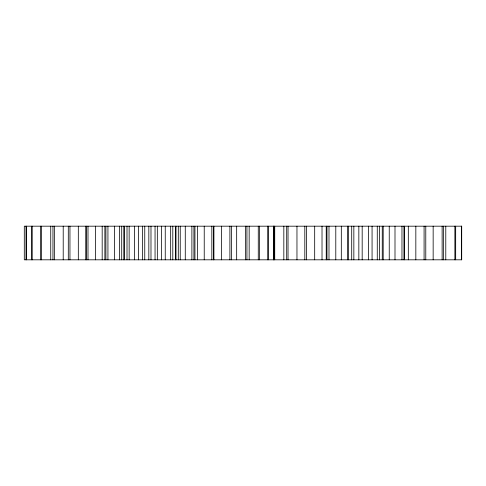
<?xml version="1.0" encoding="UTF-8"?>
<svg xmlns="http://www.w3.org/2000/svg" width="486" height="486" viewBox="0 0 486 486"><rect width="100%" height="100%" fill="white"/><g stroke="black" fill="none" stroke-linecap="round" stroke-linejoin="round"><path stroke-width="0.73" d="M461.445 226.184L461.445 259.816M455.674 226.184L455.674 259.816M454.878 226.184L454.878 259.816M445.784 226.184L445.784 259.816M443.426 226.184L443.426 259.816M442.132 226.184L442.132 259.816M433.154 226.184L433.154 259.816M425.779 226.184L425.779 259.816M424.084 226.184L424.084 259.816M415.834 226.184L415.834 259.816M408.319 226.184L408.319 259.816M404.449 226.184L404.449 259.816M403.945 226.184L403.945 259.816M401.965 226.184L401.965 259.816M394.997 226.184L394.997 259.816M389.243 226.184L389.243 259.816M383.193 226.184L383.193 259.816M382.257 226.184L382.257 259.816M379.414 226.184L379.414 259.816M377.27 226.184L377.27 259.816M372.069 226.184L372.069 259.816M368.473 226.184L368.473 259.816M362.179 226.184L362.179 259.816M358.838 226.184L358.838 259.816M353.844 226.184L353.844 259.816M351.7 226.184L351.7 259.816M348.614 226.184L348.614 259.816M347.411 226.184L347.411 259.816M341.318 226.184L341.318 259.816M335.79 226.184L335.79 259.816M328.992 226.184L328.992 259.816M326.987 226.184L326.987 259.816M326.228 226.184L326.228 259.816M322.018 226.184L322.018 259.816M314.685 226.184L314.685 259.816M306.545 226.184L306.545 259.816M304.813 226.184L304.813 259.816M296.964 226.184L296.964 259.816M288.034 226.184L288.034 259.816M286.697 226.184L286.697 259.816M283.83 226.184L283.83 259.816M274.724 226.184L274.724 259.816M273.964 226.184L273.964 259.816M273.867 226.184L273.867 259.816M273.588 226.184L273.588 259.816M268.46 226.184L268.46 259.816M267.719 226.184L267.719 259.816M259.354 226.184L259.354 259.816M258.273 226.184L258.273 259.816M249.166 226.184L249.166 259.816M246.931 226.184L246.931 259.816M245.539 226.184L245.539 259.816M236.67 226.184L236.67 259.816M231.555 226.184L231.555 259.816M229.896 226.184L229.896 259.816M221.537 226.184L221.537 259.816M213.852 226.184L213.852 259.816M213.706 226.184L213.706 259.816M211.829 226.184L211.829 259.816M204.229 226.184L204.229 259.816M197.632 226.184L197.632 259.816M194.947 226.184L194.947 259.816M193.92 226.184L193.92 259.816M191.885 226.184L191.885 259.816M185.275 226.184L185.275 259.816M180.245 226.184L180.245 259.816M178.295 226.184L178.295 259.816M176.005 226.184L176.005 259.816M175.385 226.184L175.385 259.816M172.797 226.184L172.797 259.816M170.671 226.184L170.671 259.816M165.246 226.184L165.246 259.816M161.388 226.184L161.388 259.816M157.336 226.184L157.336 259.816M155.052 226.184L155.052 259.816M150.988 226.184L150.988 259.816M148.825 226.184L148.825 259.816M144.755 226.184L144.755 259.816M142.465 226.184L142.465 259.816M138.413 226.184L138.413 259.816M134.561 226.184L134.561 259.816M129.142 226.184L129.142 259.816M127.01 226.184L127.01 259.816M124.428 226.184L124.428 259.816M123.802 226.184L123.802 259.816M121.713 226.184L121.713 259.816M119.58 226.184L119.58 259.816M114.544 226.184L114.544 259.816M107.935 226.184L107.935 259.816M105.899 226.184L105.899 259.816M104.873 226.184L104.873 259.816M102.181 226.184L102.181 259.816M95.608 226.184L95.608 259.816M88.002 226.184L88.002 259.816M86.131 226.184L86.131 259.816M85.979 226.184L85.979 259.816M78.319 226.184L78.319 259.816M69.954 226.184L69.954 259.816M68.301 226.184L68.301 259.816M63.21 226.184L63.21 259.816M54.341 226.184L54.341 259.816M52.95 226.184L52.95 259.816M50.738 226.184L50.738 259.816M41.632 226.184L41.632 259.816M40.551 226.184L40.551 259.816M32.216 226.184L32.216 259.816M31.475 226.184L31.475 259.816M26.378 226.184L26.378 259.816M26.007 226.184L26.007 259.816M461.7 226.184L24.3 226.184L24.3 259.816L461.7 259.816L461.7 226.184"/></g></svg>
